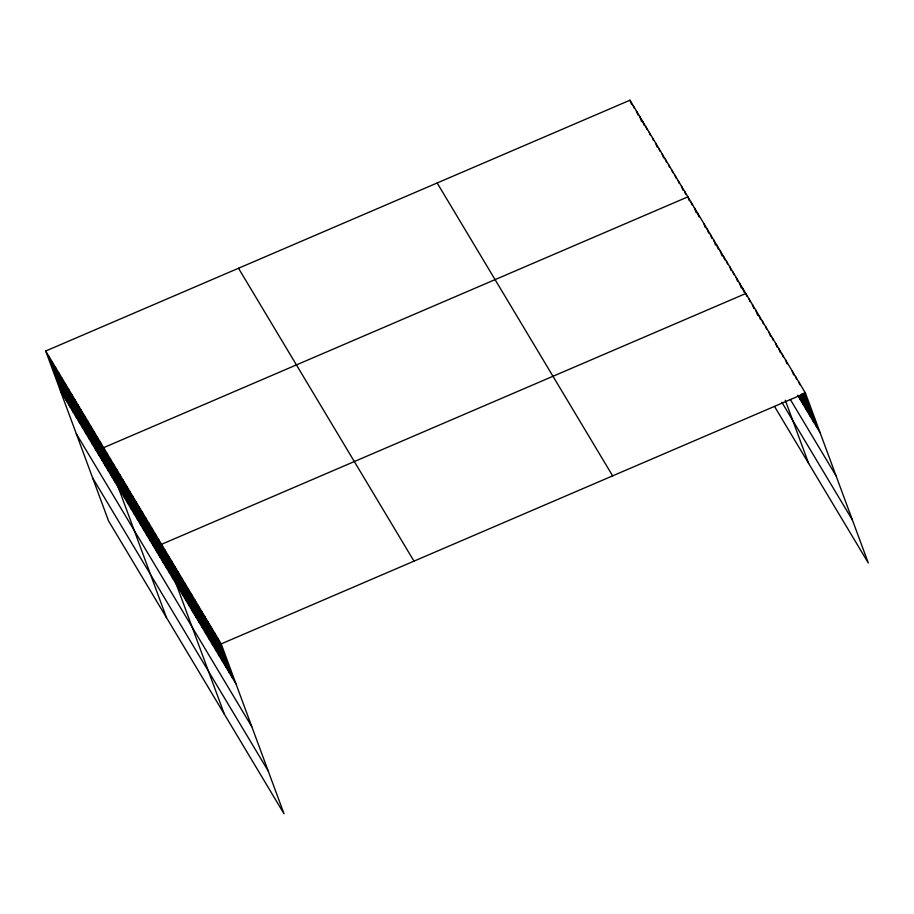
<?xml version="1.0" encoding="UTF-8"?>
<svg xmlns="http://www.w3.org/2000/svg" width="914" height="914" viewBox="0 0 914 914"><rect width="100%" height="100%" fill="white"/><g stroke="black" fill="none" stroke-linecap="round" stroke-linejoin="round"><path stroke-width="1.37" d="M45.7 351.022L221.188 643.902L284.026 813.791L108.549 520.911L45.7 351.022L629.975 100.209L805.451 393.089L868.3 562.978L774.535 406.479M221.188 643.902L805.451 393.089M797.648 395.282L820.178 432.905M790.324 399.487L836.059 475.828M781.824 402.217L852.419 520.055M437.166 182.971L612.643 475.863M238.508 268.248L413.996 561.139M60.427 390.838L235.915 683.718M76.308 433.762L251.784 726.641M92.668 477.988L268.145 770.868M804.103 392.86L816.865 427.364M798.825 382.029L799.807 384.68M803.246 393.968L813.551 421.834M795.511 376.488L796.494 379.15M801.898 393.74L810.238 416.304M792.198 370.958L793.672 374.946M801.03 394.848L806.925 410.774M800.173 395.945L803.612 405.245M785.572 359.899L787.045 363.875M798.825 395.728L800.298 399.704M782.258 354.358L783.229 357.02M778.934 348.828L780.407 352.815M775.62 343.298L777.094 347.274M772.307 337.769L773.29 340.419M768.994 332.239L770.468 336.215M765.681 326.698L766.663 329.36M762.367 321.168L763.35 323.819M759.054 315.638L760.528 319.614M755.741 310.109L757.695 315.41M752.416 304.568L753.89 308.555M749.103 299.038L750.086 301.7M746.772 296.159L745.79 293.508L161.515 544.321L224.364 714.211M785.275 400.252L808.639 463.398M742.579 288.139L744.042 292.114M739.357 282.769L741.323 288.081M736.136 277.399L737.609 281.386M732.925 272.029L733.908 274.68M729.703 266.66L731.177 270.647M726.493 261.29L727.475 263.94M723.271 255.92L724.745 259.907M720.049 250.55L722.014 255.863M716.839 245.18L718.313 249.168M713.617 239.811L715.582 245.123M710.406 234.441L711.88 238.428M707.185 229.071L708.658 233.059M703.963 223.702L705.437 227.689M697.531 212.962L699.004 216.949M694.32 207.592L696.285 212.905M691.098 202.223L692.081 204.885M689.35 200.84L687.888 196.853L103.613 447.677L166.451 617.567M684.666 191.483L685.649 194.145M681.444 186.113L682.918 190.101M678.234 180.744L679.216 183.406M675.012 175.385L675.994 178.036M671.801 170.015L672.773 172.666M668.58 164.646L669.562 167.296M665.358 159.276L666.34 161.927M662.147 153.906L663.621 157.882M658.925 148.536L659.908 151.187M655.715 143.167L657.189 147.143M652.493 137.797L653.476 140.448M649.271 132.427L650.254 135.078M646.061 127.057L647.043 129.708M642.839 121.688L644.313 125.664M639.629 116.318L641.594 121.619M636.407 110.948L637.881 114.924M633.185 105.578L634.167 108.229M629.975 100.209L631.448 104.185M217.863 638.372L232.59 678.188M214.55 632.842L229.277 672.647M211.237 627.312L225.964 667.117M207.924 621.771L222.65 661.587M204.61 616.242L219.337 656.058M201.297 610.712L216.024 650.528M197.984 605.182L212.711 644.987M194.671 599.641L209.397 639.457M191.346 594.111L206.073 633.928M188.033 588.582L202.759 628.398M184.719 583.052L199.446 622.857M181.406 577.522L196.133 617.327M178.093 571.981L192.82 611.797M174.78 566.452L189.506 606.268M171.466 560.922L186.193 600.738M168.153 555.392L182.88 595.197M164.828 549.851L179.555 589.667M158.305 538.952L173.032 578.768M155.083 533.582L169.81 573.398M151.873 528.212L166.599 568.028M148.651 522.842L163.377 562.658M145.429 517.473L160.156 557.289M142.218 512.103L156.945 551.919M138.997 506.733L153.723 546.549M135.786 501.363L150.513 541.179M132.564 495.994L147.291 535.81M129.342 490.624L144.069 530.44M126.132 485.254L140.859 525.07M122.91 479.896L137.637 519.7M119.7 474.526L134.427 514.331M116.478 469.156L131.205 508.961M113.256 463.786L127.983 503.591M110.046 458.417L124.772 498.221M106.824 453.047L121.551 492.852M100.391 442.307L115.118 482.112M97.17 436.938L111.896 476.742M93.959 431.568L108.686 471.373M90.737 426.198L105.464 466.003M87.527 420.828L102.254 460.633M84.305 415.459L99.032 455.263M81.095 410.089L95.821 449.894M77.873 404.719L92.6 444.535M74.651 399.349L89.378 439.166M71.441 393.98L86.167 433.796M68.219 388.61L82.945 428.426M65.008 383.24L79.735 423.056M61.786 377.87L76.513 417.687M58.565 372.501L73.291 412.317M55.354 367.131L70.081 406.947M52.132 361.761L66.859 401.577M48.922 356.391L63.649 396.208"/></g></svg>
